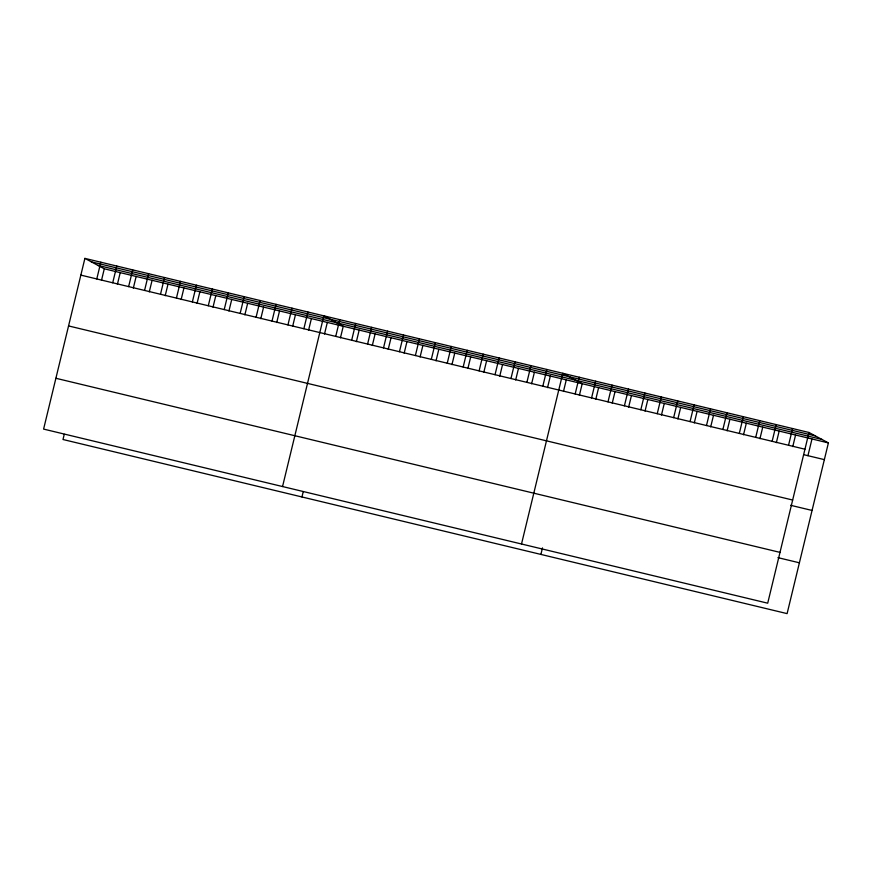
<?xml version="1.0" encoding="UTF-8"?>
<svg xmlns="http://www.w3.org/2000/svg" width="872" height="872" viewBox="0 0 872 872"><rect width="100%" height="100%" fill="white"/><g stroke="black" fill="none" stroke-linecap="round" stroke-linejoin="round"><path stroke-width="1.31" d="M84.9 258.385L43.6 429.089L767.709 603.195L808.998 432.49L84.9 258.385L104.291 268.805L828.4 442.911L787.1 613.616L63.002 439.51L64.256 434.3M96.781 278.942L100.825 262.221M101.49 280.392L104.291 268.805M112.717 282.779L116.761 266.047M117.426 284.218L120.227 272.642M128.642 286.605L132.686 269.873M133.351 288.054L136.152 276.468M144.578 290.43L148.621 273.71M149.286 291.88L152.088 280.304M160.502 294.267L164.546 277.536M165.211 295.706L168.013 284.13M176.438 298.093L180.482 281.373M181.147 299.543L183.948 287.956M192.363 301.93L196.407 285.199M197.072 303.369L199.873 291.793M208.288 305.756L212.343 289.024M213.008 307.206L215.809 295.619M224.224 309.582L228.268 292.861M228.933 311.032L231.734 299.456M240.149 313.419L244.204 296.687M244.869 314.857L247.67 303.282M256.085 317.245L260.129 300.524M260.793 318.694L263.595 307.108M272.01 321.081L276.064 304.35M276.729 322.52L279.531 310.944M287.945 324.907L291.989 308.176M292.654 326.357L295.455 314.77M303.87 328.733L307.925 312.013M308.59 330.183L311.391 318.607M282.55 486.543L323.85 315.838L343.252 326.259L340.451 337.846M324.515 334.009L327.316 322.433M335.731 336.396L339.786 319.675M301.952 496.964L303.216 491.754M351.667 340.233L355.711 323.501M356.375 341.671L359.177 330.096M367.592 344.058L371.646 327.327M372.311 345.508L375.113 333.922M383.527 347.884L387.571 331.164M388.236 349.334L391.038 337.758M399.452 351.721L403.507 334.99M404.172 353.16L406.973 341.584M415.388 355.547L419.432 338.816M420.097 356.997L422.898 345.41M431.313 359.373L435.368 342.652M436.033 360.823L438.834 349.247M447.249 363.21L451.293 346.478M451.958 364.649L454.759 353.073M463.174 367.036L467.228 350.315M467.893 368.485L470.695 356.899M479.11 370.873L483.153 354.141M483.818 372.311L486.62 360.736M495.034 374.698L499.089 357.967M499.754 376.148L502.555 364.561M510.97 378.524L515.014 361.804M515.679 379.974L518.48 368.398M526.895 382.361L530.95 365.63M531.615 383.8L534.416 372.224M542.831 386.187L546.875 369.466M547.54 387.637L550.341 376.05M521.51 543.997L562.811 373.292L582.202 383.713L579.4 395.299M563.476 391.463L566.277 379.887M575.171 393.97L579.215 377.238M540.902 554.418L542.482 547.899M591.587 397.915L595.631 381.184M595.816 399.245L598.617 387.659M608.002 401.861L612.046 385.13M612.231 403.191L615.033 391.604M624.417 405.807L628.461 389.076M628.647 407.137L631.448 395.55M640.822 409.753L644.877 393.021M645.051 411.083L647.852 399.496M657.237 413.699L661.281 396.967M661.467 415.028L664.268 403.442M673.653 417.644L677.697 400.913M677.882 418.974L680.683 407.388M690.068 421.59L694.112 404.859M694.297 422.92L697.099 411.344M706.484 425.536L710.527 408.805M710.702 426.866L713.514 415.29M722.888 429.482L726.943 412.75M727.117 430.812L729.918 419.236M739.303 433.428L743.347 416.696M743.533 434.757L746.334 423.182M755.719 437.373L759.763 420.653M759.948 438.703L762.749 427.127M772.134 441.319L776.178 424.599M776.363 442.649L779.165 431.073M788.539 445.265L792.594 428.544M792.768 446.595L795.569 435.019M807.941 455.685L811.985 438.965M91.298 261.829L815.407 435.924M97.893 265.371L822.002 439.466M80.856 275.116L804.954 449.211M804.148 454.781L824.356 459.631M68.561 325.932L792.659 500.027M790.599 505.291L812.061 510.447M55.895 378.274L779.993 552.379M777.933 557.644L799.395 562.8M808.998 432.49L828.4 442.911"/></g></svg>
